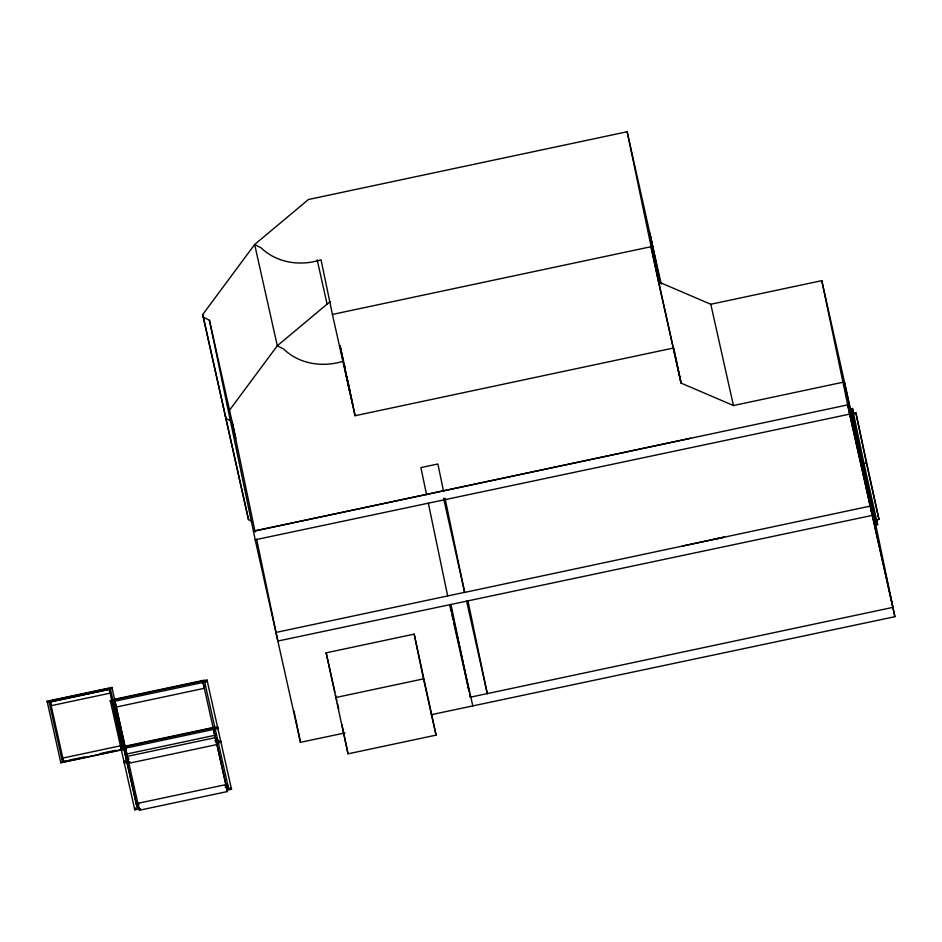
<?xml version="1.0" encoding="UTF-8"?>
<svg xmlns="http://www.w3.org/2000/svg" width="942" height="942" viewBox="0 0 942 942"><rect width="100%" height="100%" fill="white"/><g stroke="black" fill="none" stroke-linecap="round" stroke-linejoin="round"><path stroke-width="1.41" d="M252.232 521.562L248.511 519.619L202.707 314.546L254.658 244.496L308.458 199.504L627.148 131.75L661.202 284.107M229.683 409.982L277.301 345.773L330.089 301.617M343.665 361.069A56.567 48.277 -12.6 0 1 283.86 349.188L277.301 345.773L254.658 244.496L261.217 247.911A56.567 48.277 -12.6 0 0 321.034 259.792L332.42 314.44L650.898 246.733L681.09 383.123L733.441 405.531L844.421 381.934L872.257 515.392L277.855 641.055L256.613 539.189M627.148 131.75L658.458 281.846L710.798 304.254L821.789 280.657L851.438 413.314M332.42 314.44L355.063 415.728L673.542 348.01M847.694 404.883L253.433 531.229L690.839 438.23M863.049 463.9L876.637 524.812L877.614 524.612L864.026 463.841L863.06 464.041L851.509 408.687L852.486 408.475L853.746 414.127M876.637 524.812L876.048 521.974L874.8 522.151L861.836 464.159L850.932 411.866L852.145 411.607L851.509 408.687M203.236 317.054L209.442 320.292L255.211 539.778L849.625 414.139L894.9 616.692L431.153 714.707M851.321 413.691L855.866 412.726L878.945 519.36L875.542 520.078M861.836 464.159L866.381 463.111L855.866 412.726M276.053 632.423L464.642 592.33M713.471 539.495L724.551 537.07L682.455 546.066M443.611 498.271L464.653 592.412L870.302 506.089M111.91 687.424L112.074 688.261L47.277 702.037L47.1 701.201L111.91 687.424L139.392 810.25L227.422 791.539L213.398 728.354L214.847 735.29L126.817 754L125.368 747.065M123.378 747.183L110.426 689.203L49.208 702.214L48.984 701.178L90.279 692.405M93.117 691.793L108.777 688.472M50.303 701.814L109.284 689.273L122.66 749.408L63.679 761.948L50.303 701.814L51.115 705.699L110.096 693.159L109.284 689.273M326.144 652.841L414.174 634.119L436.075 735.125L348.045 753.836L326.144 652.841L334.94 692.205M114.323 699.294L204.261 680.171L204.65 682.02M207.016 680.065L207.322 681.549L110.603 702.108L110.285 700.624L207.016 680.065L231.52 789.266L227.246 790.173M114.759 700.118L116.196 707.053L204.226 688.331L202.789 681.396M335.47 697.586L423.5 678.876L436.075 735.125M120.411 745.828L62.878 758.063L63.679 761.948M124.933 746.252L214.87 727.13L215.259 728.978M66.317 760.771L60.688 761.972L60.853 762.808L125.663 749.02L125.486 748.195M69.131 760.182L84.627 756.885M100.135 753.588L115.63 750.291M129.089 758.828L126.24 759.44L125.851 757.58M214.752 740.612L217.602 740.012L217.225 738.163M128.136 760.488L123.873 761.395L124.179 762.879L129.866 761.666M216.33 741.743L220.593 740.836L220.899 742.308L216.636 743.214M128.771 763.303L216.801 744.58L215.353 737.645L127.323 756.367L128.771 763.303L116.196 707.053M469.717 694.36L470.317 697.21L892.934 607.366L847.682 404.801M225.974 784.604L137.944 803.314L139.392 810.25M126.982 762.113L136.472 804.539L139.322 803.926M224.985 785.722L227.834 785.11L228.223 786.959L225.362 787.571M138.757 807.435L134.482 808.342L134.8 809.826L140.488 808.613M226.94 788.689L231.214 787.783L231.52 789.266M255.211 539.778L300.486 742.331L345.007 732.923M866.381 463.111L878.945 519.36M852.074 416.164L852.71 419.025M853.358 421.875L854.629 427.586M855.265 430.435L856.537 436.134M857.185 438.996L857.821 441.845M858.456 444.695L859.728 450.406M850.932 411.866L851.568 414.692M851.957 416.505L852.581 419.32M853.205 422.122L857.609 441.81M858.197 444.388L859.493 450.252M710.798 304.254L733.441 405.531M658.458 281.846L681.09 383.123L673.836 348.352M466.573 600.961L487.273 693.606M450.158 604.634L472.802 705.911M449.899 605.847L451.183 611.593M451.795 614.349L453.067 620.013M453.691 622.85L468.998 691.298M469.622 694.124L470.282 697.045M340.074 345.514L343.441 360.892M344.054 363.636L345.278 369.123M343.123 360.256L349.906 391.118M345.561 371.937L352.708 404.436M317.207 259.91L327.086 304.136M335.576 695.019L336.824 700.648M337.46 703.462L338.72 709.091M209.442 320.292L235.912 438.689M202.707 314.546L248.511 519.619M204.579 681.596L228.223 786.959M203.095 682.809L227.422 791.539M123.826 747.972L126.04 757.863M113.276 701.449L136.849 806.387L136.472 804.539M110.285 700.624L134.8 809.826M48.984 701.178L62.16 760.206L61.948 759.17M47.1 701.201L60.853 762.808M876.425 518.924L877.614 524.612M852.486 408.475L864.026 463.841M873.316 513.178L874.506 518.889M875.094 521.738L894.876 616.68M864.78 474.085L874.8 522.151M821.789 280.657L849.625 414.115M660.271 283.271L649.792 233.027L660.177 283.295M467.95 600.914L487.297 693.689M443.517 491.076L437.877 463.982L420.909 467.585L426.561 494.68M445.013 498.2L464.653 592.412M450.983 604.517L469.128 691.51M428.351 503.24L447.674 595.933M414.174 634.119L423.5 678.876M344.784 366.45L345.278 368.828M347.822 380.98L348.646 384.948M349.458 388.846L349.965 391.271M350.212 392.484L350.789 395.24M351.083 396.617L351.778 399.961M352.014 401.068L355.063 415.728M340.074 345.879L349.541 391.036M341.922 724.469L348.045 753.836M293.916 710.774L300.486 742.331M255.117 532.018L232.085 421.569L225.88 418.342L225.35 415.822M122.119 746.818L122.66 749.408M217.626 727.012L120.906 747.583L121.212 749.055L217.932 728.496L217.626 727.012"/></g></svg>
